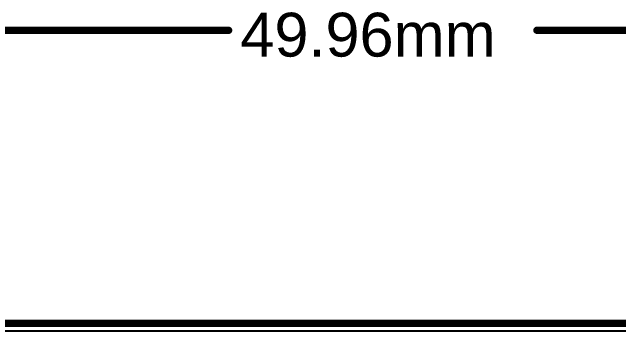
# Model space of a CAD drawing. Header units: inches. Extents: x -46 to 312, y 0 to 111.
# Drawn here: x -32.27 to -11.18, y 49.74 to 60.83 of the extents above; entities that cross this region are included whole.
import ezdxf

# ---------------------------------------------------------------- set-up
doc = ezdxf.new("R2010")
doc.units = ezdxf.units.IN
for name, color, linetype in [('Board Outline', 216, 'Continuous'), ('Bottom Layer', 5, 'Continuous'), ('Draft and Dimension', 6, 'Continuous'), ('Top Layer', 1, 'Continuous')]:
    doc.layers.add(name, color=color, linetype=linetype)
doc.styles.add('Arial', font='', dxfattribs={"height": 0.2})
doc.styles.get('Arial').set_extended_font_data('Arial')

msp = doc.modelspace()

# ---------------------------------------------------------------- linework, layer by layer
at = {"layer": 'Board Outline', "const_width": 0.254}
msp.add_lwpolyline([(-37.962, 50), (3, 50)], dxfattribs=at)
at = {"layer": 'Bottom Layer'}
msp.add_line((-37.703, 49.741), (3.18, 49.741), dxfattribs=at)
at = {"layer": 'Draft and Dimension', "const_width": 0.254}
for points in [[(-43.962, 60.198), (-24.745, 60.198)], [(-14.03, 60.198), (6, 60.198)]]:
    msp.add_lwpolyline(points, dxfattribs=at)
at = {"layer": 'Draft and Dimension', "const_width": 0.127}
for points in [[(-24.809, 60.198, 1), (-24.682, 60.198, 1)], [(-14.093, 60.198, 1), (-13.966, 60.198, 1)]]:
    msp.add_lwpolyline(points, format="xyb", close=True, dxfattribs=at)
at = {"layer": 'Top Layer'}
msp.add_line((-37.703, 49.741), (-6.403, 49.741), dxfattribs=at)

# ---------------------------------------------------------------- texts
at = {"layer": 'Draft and Dimension', "style": 'Arial'}
msp.add_text('49.96mm', height=1.524, dxfattribs=at).set_placement((-24.339, 59.284))

doc.saveas('drawing.dxf')
